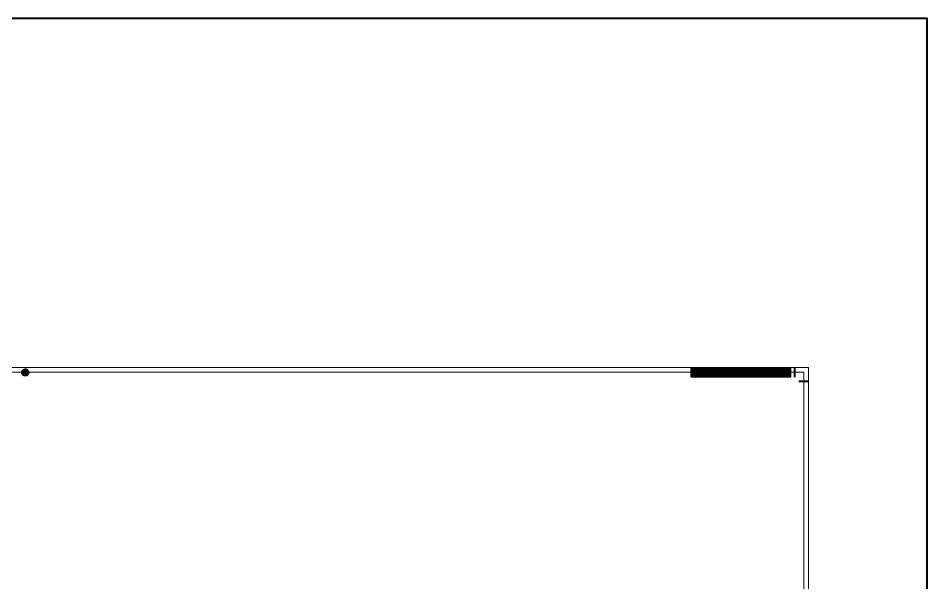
# Model space of a CAD drawing. Header units: millimetres. Extents: x -23 to 921, y -166 to 800.
# Drawn here: x 424 to 920.5, y 491.3 to 799.6 of the extents above; entities that cross this region are included whole.
import ezdxf

# ---------------------------------------------------------------- set-up
doc = ezdxf.new("R2010")
doc.units = ezdxf.units.MM
doc.header["$MEASUREMENT"] = 0
doc.layers.add('Layer 1', color=7, linetype='Continuous', lineweight=0)

# ---------------------------------------------------------------- blocks, each defined once
blk = doc.blocks.new('Block_0')
at = {"layer": 'Layer 1'}
blk.add_lwpolyline([(0, 608.82), (855.82, 608.82), (855.82, 0), (0, 0)], close=True, dxfattribs=at)
blk = doc.blocks.new('Block_1')
at = {"layer": 'Layer 1', "color": 250, "lineweight": 40, "true_color": 0x1d1d1b}
blk.add_lwpolyline([(920.54, -166.43), (-22.82, -166.43), (-22.82, 799.63), (920.54, 799.63)], close=True, dxfattribs=at)
at = {"layer": 'Layer 1'}
blk.add_lwpolyline([(2.41, 2.41), (853.41, 2.41), (853.41, 606.41), (2.41, 606.41)], close=True, dxfattribs=at)
blk = doc.blocks.new('Block_2')
at = {"layer": 'Layer 1', "true_color": 0x000000, "transparency": 33554687}
h = blk.add_hatch(color=18, dxfattribs=at)
h.dxf.hatch_style = 2
edge = h.paths.add_edge_path()
edge.add_spline(control_points=[(428.97, 606.17), (428.97, 605.59), (428.49, 605.11), (427.91, 605.11), (427.32, 605.11), (426.85, 605.59), (426.85, 606.17), (426.85, 606.76), (427.32, 607.23), (427.91, 607.23), (428.49, 607.23), (428.97, 606.76), (428.97, 606.17)], knot_values=[0, 0, 0, 0, 1, 1, 1, 2, 2, 2, 3, 3, 3, 4, 4, 4, 4], degree=3, periodic=0)
edge.add_line((428.97, 606.17), (428.97, 606.17))
at = {"layer": 'Layer 1', "true_color": 0xffed00, "transparency": 33554687}
h = blk.add_hatch(color=2, dxfattribs=at)
h.dxf.hatch_style = 2
h.paths.add_polyline_path([(791.79, 603.7), (796.73, 603.7), (796.73, 608.64), (791.79, 608.64)])
at = {"layer": 'Layer 1', "true_color": 0xe6007e, "transparency": 33554687}
h = blk.add_hatch(color=230, dxfattribs=at)
h.dxf.hatch_style = 2
h.paths.add_polyline_path([(796.73, 603.7), (801.67, 603.7), (801.67, 608.64), (796.73, 608.64)])
at = {"layer": 'Layer 1', "true_color": 0x009fe3, "transparency": 33554687}
h = blk.add_hatch(color=142, dxfattribs=at)
h.dxf.hatch_style = 2
h.paths.add_polyline_path([(801.67, 603.7), (806.6, 603.7), (806.6, 608.64), (801.67, 608.64)])
at = {"layer": 'Layer 1', "true_color": 0x312783, "transparency": 33554687}
h = blk.add_hatch(color=177, dxfattribs=at)
h.dxf.hatch_style = 2
h.paths.add_polyline_path([(806.6, 603.7), (811.54, 603.7), (811.54, 608.64), (806.6, 608.64)])
at = {"layer": 'Layer 1', "true_color": 0x009640, "transparency": 33554687}
h = blk.add_hatch(color=114, dxfattribs=at)
h.dxf.hatch_style = 2
h.paths.add_polyline_path([(811.54, 603.7), (816.48, 603.7), (816.48, 608.64), (811.54, 608.64)])
at = {"layer": 'Layer 1', "true_color": 0xe30613, "transparency": 33554687}
h = blk.add_hatch(color=12, dxfattribs=at)
h.dxf.hatch_style = 2
h.paths.add_polyline_path([(816.48, 603.7), (821.42, 603.7), (821.42, 608.64), (816.48, 608.64)])
at = {"layer": 'Layer 1', "true_color": 0x1d1d1b, "transparency": 33554687}
h = blk.add_hatch(color=250, dxfattribs=at)
h.dxf.hatch_style = 2
h.paths.add_polyline_path([(821.42, 603.7), (826.36, 603.7), (826.36, 608.64), (821.42, 608.64)])
at = {"layer": 'Layer 1', "true_color": 0xfff59b, "transparency": 33554687}
h = blk.add_hatch(color=51, dxfattribs=at)
h.dxf.hatch_style = 2
h.paths.add_polyline_path([(826.36, 603.7), (831.3, 603.7), (831.3, 608.64), (826.36, 608.64)])
at = {"layer": 'Layer 1', "true_color": 0xf29fc5, "transparency": 33554687}
h = blk.add_hatch(color=231, dxfattribs=at)
h.dxf.hatch_style = 2
h.paths.add_polyline_path([(831.3, 603.7), (836.24, 603.7), (836.24, 608.64), (831.3, 608.64)])
at = {"layer": 'Layer 1', "true_color": 0x83d0f5, "transparency": 33554687}
h = blk.add_hatch(color=141, dxfattribs=at)
h.dxf.hatch_style = 2
h.paths.add_polyline_path([(836.24, 603.7), (841.18, 603.7), (841.18, 608.64), (836.24, 608.64)])
at = {"layer": 'Layer 1', "true_color": 0x9d9d9c, "transparency": 33554687}
h = blk.add_hatch(color=253, dxfattribs=at)
h.dxf.hatch_style = 2
h.paths.add_polyline_path([(841.18, 603.7), (846.12, 603.7), (846.12, 608.64), (841.18, 608.64)])
at = {"layer": 'Layer 1', "color": 7, "lineweight": 40, "true_color": 0xffffff}
for p, q in [((425.79, 606.17), (430.03, 606.17)), ((427.91, 608.29), (427.91, 604.05))]:
    blk.add_line(p, q, dxfattribs=at)
at = {"layer": 'Layer 1', "color": 18, "lineweight": 9, "true_color": 0x000000}
for p, q in [((425.79, 606.17), (430.03, 606.17)), ((427.91, 608.29), (427.91, 604.05))]:
    blk.add_line(p, q, dxfattribs=at)
at = {"layer": 'Layer 1', "color": 7, "lineweight": 9, "true_color": 0xffffff}
for p, q in [((426.85, 606.17), (428.97, 606.17)), ((427.91, 607.23), (427.91, 605.11))]:
    blk.add_line(p, q, dxfattribs=at)
at = {"layer": 'Layer 1'}
for points in [[(0, 608.82), (855.82, 608.82), (855.82, 0), (0, 0)], [(791.79, 603.7), (796.73, 603.7), (796.73, 608.64), (791.79, 608.64)], [(796.73, 603.7), (801.67, 603.7), (801.67, 608.64), (796.73, 608.64)], [(801.67, 603.7), (806.6, 603.7), (806.6, 608.64), (801.67, 608.64)], [(806.6, 603.7), (811.54, 603.7), (811.54, 608.64), (806.6, 608.64)], [(811.54, 603.7), (816.48, 603.7), (816.48, 608.64), (811.54, 608.64)], [(816.48, 603.7), (821.42, 603.7), (821.42, 608.64), (816.48, 608.64)], [(821.42, 603.7), (826.36, 603.7), (826.36, 608.64), (821.42, 608.64)], [(826.36, 603.7), (831.3, 603.7), (831.3, 608.64), (826.36, 608.64)], [(831.3, 603.7), (836.24, 603.7), (836.24, 608.64), (831.3, 608.64)], [(836.24, 603.7), (841.18, 603.7), (841.18, 608.64), (836.24, 608.64)], [(841.18, 603.7), (846.12, 603.7), (846.12, 608.64), (841.18, 608.64)]]:
    blk.add_lwpolyline(points, close=True, dxfattribs=at)
at = {"layer": 'Layer 1', "color": 250, "lineweight": 35, "true_color": 0x3a302b}
for points in [[(791.79, 608.64), (796.73, 608.64), (796.73, 603.7), (791.79, 603.7)], [(796.73, 608.64), (801.67, 608.64), (801.67, 603.7), (796.73, 603.7)], [(801.67, 608.64), (806.6, 608.64), (806.6, 603.7), (801.67, 603.7)], [(806.6, 608.64), (811.54, 608.64), (811.54, 603.7), (806.6, 603.7)], [(811.54, 608.64), (816.48, 608.64), (816.48, 603.7), (811.54, 603.7)], [(816.48, 608.64), (821.42, 608.64), (821.42, 603.7), (816.48, 603.7)], [(821.42, 608.64), (826.36, 608.64), (826.36, 603.7), (821.42, 603.7)], [(826.36, 608.64), (831.3, 608.64), (831.3, 603.7), (826.36, 603.7)], [(831.3, 608.64), (836.24, 608.64), (836.24, 603.7), (831.3, 603.7)], [(836.24, 608.64), (841.18, 608.64), (841.18, 603.7), (836.24, 603.7)], [(841.18, 608.64), (846.12, 608.64), (846.12, 603.7), (841.18, 603.7)]]:
    blk.add_lwpolyline(points, close=True, dxfattribs=at)
at = {"layer": 'Layer 1', "color": 7, "lineweight": 40, "true_color": 0xffffff}
for radius in [1.76, 1.06]:
    blk.add_circle((427.91, 606.17), radius, dxfattribs=at)
at = {"layer": 'Layer 1', "color": 18, "lineweight": 9, "true_color": 0x000000}
blk.add_circle((427.91, 606.17), 1.76, dxfattribs=at)
at = {"layer": 'Layer 1'}
blk.add_open_spline([(428.97, 606.17), (428.97, 605.59), (428.49, 605.11), (427.91, 605.11), (427.32, 605.11), (426.85, 605.59), (426.85, 606.17), (426.85, 606.76), (427.32, 607.23), (427.91, 607.23), (428.49, 607.23), (428.97, 606.76), (428.97, 606.17)], degree=3, knots=[0, 0, 0, 0, 1, 1, 1, 2, 2, 2, 3, 3, 3, 4, 4, 4, 4], dxfattribs=at)
at = {"layer": 'Layer 1', "color": 7, "lineweight": 40, "true_color": 0xffffff}
for points in [[(848.41, 603.53), (848.41, 603.53), (848.41, 608.82), (848.41, 608.82)], [(850.53, 601.41), (850.53, 601.41), (855.82, 601.41), (855.82, 601.41)]]:
    blk.add_open_spline(points, degree=3, dxfattribs=at)
at = {"layer": 'Layer 1', "color": 18, "lineweight": 9, "true_color": 0x000000}
for points in [[(848.41, 603.53), (848.41, 603.53), (848.41, 608.82), (848.41, 608.82)], [(850.53, 601.41), (850.53, 601.41), (855.82, 601.41), (855.82, 601.41)]]:
    blk.add_open_spline(points, degree=3, dxfattribs=at)
blk = doc.blocks.new('Block_5')
at = {"layer": 'Layer 1'}
blk.add_lwpolyline([(0, 608.82), (855.82, 608.82), (855.82, 0), (0, 0)], close=True, dxfattribs=at)

msp = doc.modelspace()

# ---------------------------------------------------------------- block references
at = {"layer": 'Layer 1'}
for name in ['Block_1', 'Block_0', 'Block_2', 'Block_5']:
    msp.add_blockref(name, (0, 0), dxfattribs=at)

doc.saveas('drawing.dxf')
